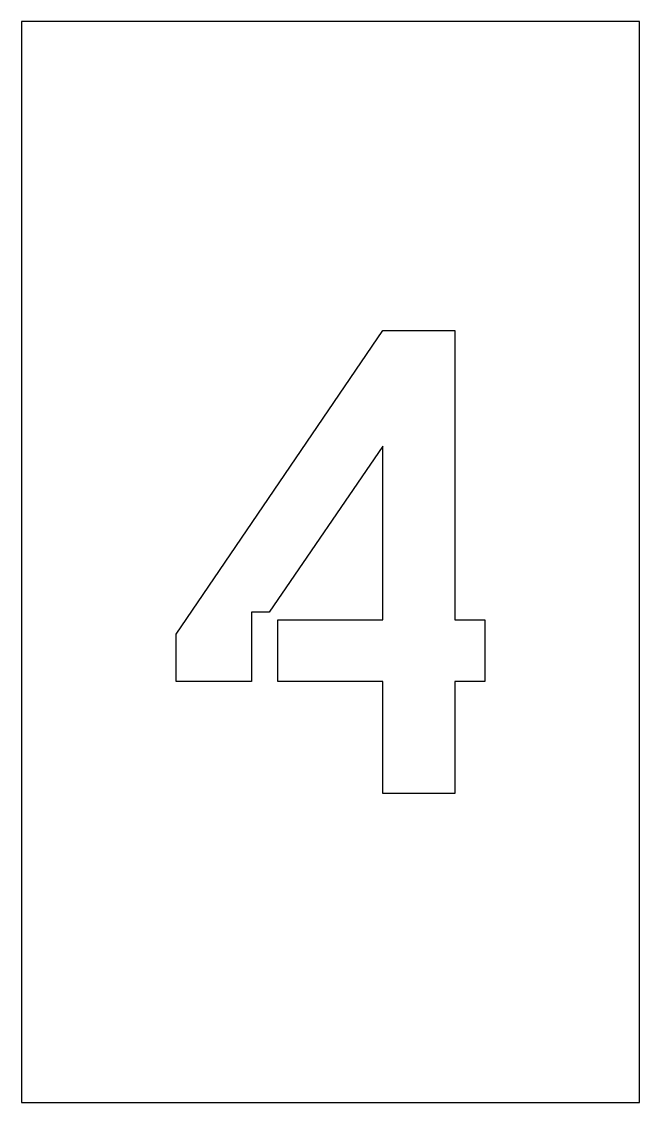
# Model space of a CAD drawing. Header units: inches. Extents: x 0 to 4, y 0 to 7.
import ezdxf

# ---------------------------------------------------------------- set-up
doc = ezdxf.new("R2010")
doc.units = ezdxf.units.IN
doc.header["$MEASUREMENT"] = 0
doc.layers.add('CUT', color=1, linetype='Continuous')

msp = doc.modelspace()

# ---------------------------------------------------------------- linework, layer by layer
at = {"layer": 'CUT'}
for points in [[(0, 0), (4, 0), (4, 7), (0, 7)], [(2.3398, 2), (2.3398, 2.726), (1.6595, 2.726), (1.6595, 3.125), (2.3398, 3.125), (2.3398, 4.25), (1.6038, 3.175), (1.4885, 3.175), (1.4885, 2.726), (1, 2.726), (1, 3.032), (2.3398, 5), (2.8058, 5), (2.8058, 3.125), (3, 3.125), (3, 2.726), (2.8058, 2.726), (2.8058, 2)]]:
    msp.add_lwpolyline(points, close=True, dxfattribs=at)

doc.saveas('drawing.dxf')
